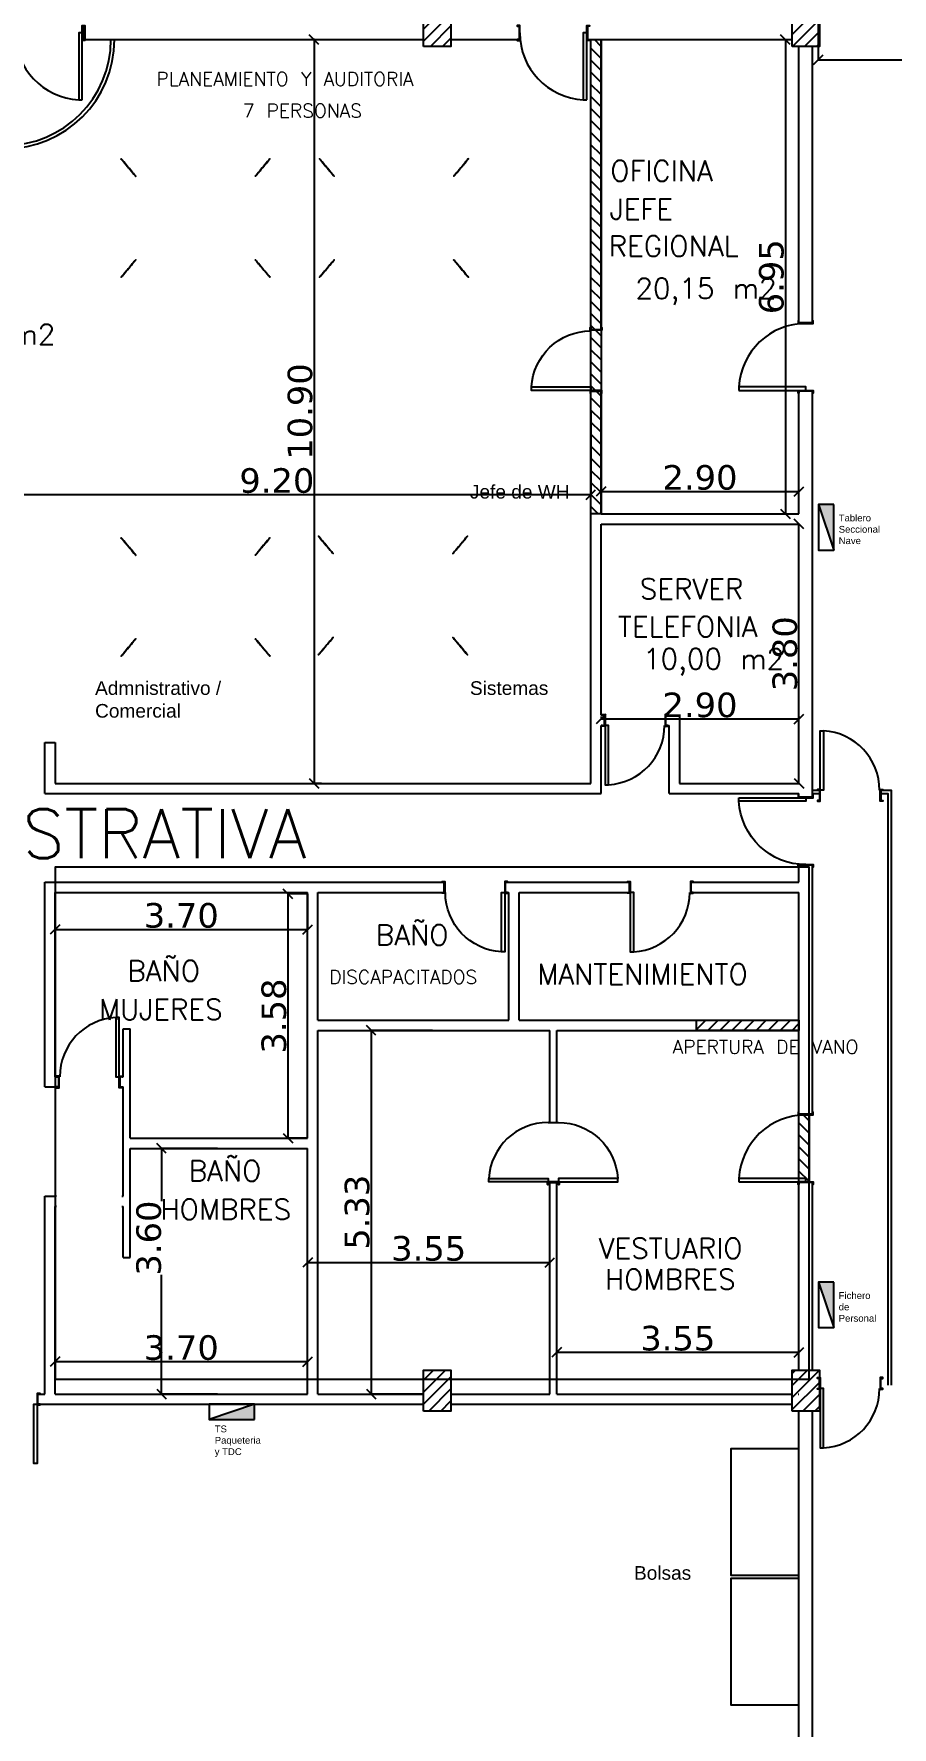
# Model space of a CAD drawing. Header units: millimetres. Extents: x 403 to 619, y 594 to 709.
# Drawn here: x 433.77 to 446.34, y 609.99 to 634.81 of the extents above; entities that cross this region are included whole.
import ezdxf

# ---------------------------------------------------------------- set-up
doc = ezdxf.new("R2010")
doc.units = ezdxf.units.MM
for name, color, linetype in [('Capa 1', 7, 'Continuous'), ('COTAS', 6, 'Continuous'), ('E_Tab', 160, 'Continuous'), ('HATCH MINISTERIO', 252, 'Continuous'), ('Mobiliario', 8, 'Continuous')]:
    doc.layers.add(name, color=color, linetype=linetype)
doc.layers.add('Muros', color=1, linetype='Continuous', lineweight=25)
doc.styles.add('ARIAL', font='verdana.ttf')
doc.styles.add('Notas', font='arial.ttf', dxfattribs={"height": 0.1})
doc.styles.get("Standard").update_dxf_attribs({"font": 'txt.shx'})
doc.dimstyles.new('200', dxfattribs={"dimscale": 0.2, "dimtxt": 1.8, "dimasz": 0.7, "dimexe": 0, "dimexo": 0.1, "dimgap": 0.08, "dimtad": 1, "dimzin": 5, "dimdsep": 46, "dimtxsty": 'ARIAL', "dimblk": 'OBLIQUE', "dimcen": -0.2, "dimdle": 0.05, "dimclrd": 1, "dimclre": 252, "dimclrt": 1, "dimadec": 3, "dimazin": 0, "dimtfac": 1, "dimtix": 1, "dimtmove": 2, "dimatfit": 3, "dimldrblk": 'NONE', "dimfxl": 0, "dimtolj": 1, "dimtzin": 5, "dimlwd": -1, "dimarcsym": 0})

# ---------------------------------------------------------------- blocks, each defined once
blk = doc.blocks.new('A$C3E6B7836')
h = blk.add_hatch()
h.set_pattern_fill('ANSI31', color=256, style=0)
h.set_pattern_definition([(45, (-13.37838, -34.88476), (-0.08838835, 0.08838835), [])])
h.paths.add_polyline_path([(-0.2, -0.3), (-0.2, 0.3), (0.2, 0.3), (0.2, -0.3)])
blk.add_lwpolyline([(-0.2, -0.3), (-0.2, 0.3), (0.2, 0.3), (0.2, -0.3), (-0.2, -0.3)])
blk = doc.blocks.new('A$C66EF1AA0')
at = {"color": 1}
for points in [[(-0.01, 0), (-0.01, 0.87), (-0.06, 0.87), (-0.06, 0), (-0.01, 0)], [(-0.9, -0.15), (-0.93, -0.15), (-0.93, -0.16), (-0.89, -0.16), (-0.89, 0.01), (-0.93, 0.01), (-0.93, 0), (-0.9, 0), (-0.9, -0.15)], [(0, -0.15), (0.03, -0.15), (0.03, -0.16), (-0.01, -0.16), (-0.01, 0.01), (0.03, 0.01), (0.03, 0), (0, 0), (0, -0.15)]]:
    blk.add_lwpolyline(points, dxfattribs=at)
blk.add_arc((-0.01, 0), 0.871, 93.2892, 180, dxfattribs=at)
blk = doc.blocks.new('A$C16405367')
at = {"color": 1}
for points in [[(0.93, 1.02), (0.96, 1.02), (0.96, 1.03), (0.92, 1.03), (0.92, 0.86), (0.96, 0.86), (0.96, 0.87), (0.93, 0.87), (0.93, 1.02)], [(0.92, 0.87), (0.92, 0), (0.87, 0), (0.87, 0.87), (0.92, 0.87)]]:
    blk.add_lwpolyline(points, dxfattribs=at)
blk.add_arc((0.92, 0.87), 0.871, 180, 266.7108, dxfattribs=at)
blk = doc.blocks.new('A$C40E93E74')
at = {"color": 1}
for points in [[(0, 1), (0, 1.03), (-0.01, 1.03), (-0.01, 0.99), (0.21, 0.99), (0.21, 1.03), (0.2, 1.03), (0.2, 1), (0, 1)], [(-0.88, 0.01), (0.1, 0.01), (0.1, 0.06), (-0.88, 0.06), (-0.88, 0.01)], [(0, 0), (0, -0.03), (-0.01, -0.03), (-0.01, 0.01), (0.21, 0.01), (0.21, -0.03), (0.2, -0.03), (0.2, 0), (0, 0)]]:
    blk.add_lwpolyline(points, dxfattribs=at)
blk.add_arc((0.1, 0.01), 0.981, 90, 177.0793, dxfattribs=at)
blk = doc.blocks.new('24561')
at = {"layer": 'Mobiliario', "extrusion": (0, -1, 0), "elevation": 872.871823}
blk.add_lwpolyline([(127.995422, 628.438857, 0.818521), (138.490141, 518.308803, 0.092289), (330.893339, 468.896709)], format="xyb", dxfattribs=at)
blk = doc.blocks.new('OL-EIN-MCPBL')
at = {"layer": 'Mobiliario', "extrusion": (5.68434e-17, -1, 0), "elevation": -66.131157}
blk.add_lwpolyline([(212.931913, 494.698246, 0.816137), (247.914312, 668.225162, 0.077765), (10.033996, 654.240394)], format="xyb", dxfattribs=at)
at = {"layer": 'Mobiliario'}
blk.add_blockref('24561', (-117.961425, 939.00298, 25.801537), dxfattribs=at)
blk = doc.blocks.new('tablero')
at = {"layer": 'E_Tab'}
h = blk.add_hatch(color=10, dxfattribs=at)
h.dxf.hatch_style = 1
h.paths.add_polyline_path([(-151.856, -87.004), (-152.081, -87.004), (-151.856, -87.67)])
at = {"layer": 'E_Tab', "color": 10}
blk.add_line((-152.081, -87.004), (-151.856, -87.67), dxfattribs=at)
blk.add_lwpolyline([(-151.856, -87.004), (-152.081, -87.004), (-152.081, -87.67), (-151.856, -87.67)], close=True, dxfattribs=at)
blk = doc.blocks.new('_OBLIQUE')
at = {"color": 0, "linetype": 'ByBlock', "ltscale": 0.05}
blk.add_line((-0.5, -0.5), (0.5, 0.5), dxfattribs=at)
blk = doc.blocks.new('*D57')
at = {"layer": 'COTAS', "color": 1}
blk.add_line((437.871226, 634.730915), (437.871226, 623.810915), dxfattribs=at)
at = {"layer": 'COTAS', "color": 252, "lineweight": -2}
for p, q in [((437.878714, 634.720915), (437.871226, 634.720915)), ((437.981214, 623.820915), (437.871226, 623.820915))]:
    blk.add_line(p, q, dxfattribs=at)
at = {"layer": 'Defpoints', "color": 0}
for p in [(437.858714, 634.720915), (437.871226, 623.820915), (438.001214, 623.820915)]:
    blk.add_point(p, dxfattribs=at)
at = {"layer": 'COTAS', "color": 1, "xscale": 0.14, "yscale": 0.14, "zscale": 0.14}
for p, rotation in [((437.871226, 634.720915), 90), ((437.871226, 623.820915), 270)]:
    blk.add_blockref('_OBLIQUE', p, dxfattribs=dict(at, rotation=rotation))
at = {"layer": 'COTAS', "color": 1, "insert": (437.667666, 629.270915), "char_height": 0.36, "attachment_point": 5, "rotation": 90, "style": 'ARIAL'}
blk.add_mtext('\\A1;10.90', dxfattribs=at)
blk = doc.blocks.new('_None')
blk = doc.blocks.new('*D58')
at = {"layer": 'COTAS', "color": 252, "lineweight": -2}
for p, q in [((432.726214, 629.280915), (432.726214, 628.053029)), ((441.926214, 629.280915), (441.926214, 628.053029))]:
    blk.add_line(p, q, dxfattribs=at)
at = {"layer": 'COTAS', "color": 1}
blk.add_line((432.716214, 628.053029), (441.936214, 628.053029), dxfattribs=at)
at = {"layer": 'Defpoints', "color": 0}
for p in [(432.726214, 629.300915), (441.926214, 629.300915), (441.926214, 628.053029)]:
    blk.add_point(p, dxfattribs=at)
at = {"layer": 'COTAS', "color": 1, "xscale": 0.14, "yscale": 0.14, "zscale": 0.14, "rotation": 180}
blk.add_blockref('_OBLIQUE', (432.726214, 628.053029), dxfattribs=at)
at = {"layer": 'COTAS', "color": 1, "xscale": 0.14, "yscale": 0.14, "zscale": 0.14}
blk.add_blockref('_OBLIQUE', (441.926214, 628.053029), dxfattribs=at)
at = {"layer": 'COTAS', "color": 1, "insert": (437.326214, 628.256589), "char_height": 0.36, "attachment_point": 5, "style": 'ARIAL'}
blk.add_mtext('\\A1;9.20', dxfattribs=at)
blk = doc.blocks.new('*D75')
at = {"layer": 'COTAS', "color": 1}
blk.add_line((442.066214, 628.098699), (444.986214, 628.098699), dxfattribs=at)
at = {"layer": 'COTAS', "color": 252, "lineweight": -2}
for p, q in [((442.076214, 627.790915), (442.076214, 628.098699)), ((444.976214, 627.790915), (444.976214, 628.098699))]:
    blk.add_line(p, q, dxfattribs=at)
at = {"layer": 'Defpoints', "color": 0}
for p in [(444.976214, 628.098699), (442.076214, 627.770915), (444.976214, 627.770915)]:
    blk.add_point(p, dxfattribs=at)
at = {"layer": 'COTAS', "color": 1, "xscale": 0.14, "yscale": 0.14, "zscale": 0.14, "rotation": 180}
blk.add_blockref('_OBLIQUE', (442.076214, 628.098699), dxfattribs=at)
at = {"layer": 'COTAS', "color": 1, "xscale": 0.14, "yscale": 0.14, "zscale": 0.14}
blk.add_blockref('_OBLIQUE', (444.976214, 628.098699), dxfattribs=at)
at = {"layer": 'COTAS', "color": 1, "insert": (443.526214, 628.302259), "char_height": 0.36, "attachment_point": 5, "style": 'ARIAL'}
blk.add_mtext('\\A1;2.90', dxfattribs=at)
blk = doc.blocks.new('*D76')
at = {"layer": 'COTAS', "color": 252, "lineweight": -2}
for p, q in [((443.496214, 634.720915), (444.777265, 634.720915)), ((443.546214, 627.770915), (444.777265, 627.770915))]:
    blk.add_line(p, q, dxfattribs=at)
at = {"layer": 'COTAS', "color": 1}
blk.add_line((444.777265, 634.730915), (444.777265, 627.760915), dxfattribs=at)
at = {"layer": 'Defpoints', "color": 0}
for p in [(443.476214, 634.720915), (443.526214, 627.770915), (444.777265, 627.770915)]:
    blk.add_point(p, dxfattribs=at)
at = {"layer": 'COTAS', "color": 1, "xscale": 0.14, "yscale": 0.14, "zscale": 0.14}
for p, rotation in [((444.777265, 634.720915), 90), ((444.777265, 627.770915), 270)]:
    blk.add_blockref('_OBLIQUE', p, dxfattribs=dict(at, rotation=rotation))
at = {"layer": 'COTAS', "color": 1, "insert": (444.573705, 631.245915), "char_height": 0.36, "attachment_point": 5, "rotation": 90, "style": 'ARIAL'}
blk.add_mtext('\\A1;6.95', dxfattribs=at)
blk = doc.blocks.new('*D77')
at = {"layer": 'COTAS', "color": 1}
blk.add_line((444.976214, 623.810915), (444.976214, 627.630915), dxfattribs=at)
at = {"layer": 'COTAS', "color": 252, "lineweight": -2}
for p, q in [((444.121214, 627.620915), (444.976214, 627.620915)), ((444.121214, 623.820915), (444.976214, 623.820915))]:
    blk.add_line(p, q, dxfattribs=at)
at = {"layer": 'Defpoints', "color": 0}
for p in [(444.101214, 627.620915), (444.976214, 627.620915), (444.101214, 623.820915)]:
    blk.add_point(p, dxfattribs=at)
at = {"layer": 'COTAS', "color": 1, "xscale": 0.14, "yscale": 0.14, "zscale": 0.14}
for p, rotation in [((444.976214, 627.620915), 90), ((444.976214, 623.820915), 270)]:
    blk.add_blockref('_OBLIQUE', p, dxfattribs=dict(at, rotation=rotation))
at = {"layer": 'COTAS', "color": 1, "insert": (444.771934, 625.720915), "char_height": 0.36, "attachment_point": 5, "rotation": 90, "style": 'ARIAL'}
blk.add_mtext('\\A1;3.80', dxfattribs=at)
blk = doc.blocks.new('*D78')
at = {"layer": 'COTAS', "color": 1}
blk.add_line((442.066214, 624.764407), (444.986214, 624.764407), dxfattribs=at)
at = {"layer": 'COTAS', "color": 252, "lineweight": -2}
for p, q in [((442.076214, 624.800915), (442.076214, 624.764407)), ((444.976214, 624.800915), (444.976214, 624.764407))]:
    blk.add_line(p, q, dxfattribs=at)
at = {"layer": 'Defpoints', "color": 0}
for p in [(442.076214, 624.820915), (444.976214, 624.820915), (444.976214, 624.764407)]:
    blk.add_point(p, dxfattribs=at)
at = {"layer": 'COTAS', "color": 1, "xscale": 0.14, "yscale": 0.14, "zscale": 0.14, "rotation": 180}
blk.add_blockref('_OBLIQUE', (442.076214, 624.764407), dxfattribs=at)
at = {"layer": 'COTAS', "color": 1, "xscale": 0.14, "yscale": 0.14, "zscale": 0.14}
blk.add_blockref('_OBLIQUE', (444.976214, 624.764407), dxfattribs=at)
at = {"layer": 'COTAS', "color": 1, "insert": (443.526214, 624.967967), "char_height": 0.36, "attachment_point": 5, "style": 'ARIAL'}
blk.add_mtext('\\A1;2.90', dxfattribs=at)
blk = doc.blocks.new('*D79')
at = {"layer": 'COTAS', "color": 1}
blk.add_line((437.766214, 616.799255), (441.336214, 616.799255), dxfattribs=at)
at = {"layer": 'COTAS', "color": 252, "lineweight": -2}
for p, q in [((437.776214, 616.690915), (437.776214, 616.799255)), ((441.326214, 616.690915), (441.326214, 616.799255))]:
    blk.add_line(p, q, dxfattribs=at)
at = {"layer": 'Defpoints', "color": 0}
for p in [(441.326214, 616.799255), (437.776214, 616.670915), (441.326214, 616.670915)]:
    blk.add_point(p, dxfattribs=at)
at = {"layer": 'COTAS', "color": 1, "xscale": 0.14, "yscale": 0.14, "zscale": 0.14, "rotation": 180}
blk.add_blockref('_OBLIQUE', (437.776214, 616.799255), dxfattribs=at)
at = {"layer": 'COTAS', "color": 1, "xscale": 0.14, "yscale": 0.14, "zscale": 0.14}
blk.add_blockref('_OBLIQUE', (441.326214, 616.799255), dxfattribs=at)
at = {"layer": 'COTAS', "color": 1, "insert": (439.551214, 617.002815), "char_height": 0.36, "attachment_point": 5, "style": 'ARIAL'}
blk.add_mtext('\\A1;3.55', dxfattribs=at)
blk = doc.blocks.new('*D80')
at = {"layer": 'COTAS', "color": 1}
blk.add_line((441.416214, 615.483254), (444.986214, 615.483254), dxfattribs=at)
at = {"layer": 'COTAS', "color": 252, "lineweight": -2}
for p, q in [((441.426214, 614.890915), (441.426214, 615.483254)), ((444.976214, 615.240915), (444.976214, 615.483254))]:
    blk.add_line(p, q, dxfattribs=at)
at = {"layer": 'Defpoints', "color": 0}
for p in [(444.976214, 615.483254), (444.976214, 615.220915), (441.426214, 614.870915)]:
    blk.add_point(p, dxfattribs=at)
at = {"layer": 'COTAS', "color": 1, "xscale": 0.14, "yscale": 0.14, "zscale": 0.14, "rotation": 180}
blk.add_blockref('_OBLIQUE', (441.426214, 615.483254), dxfattribs=at)
at = {"layer": 'COTAS', "color": 1, "xscale": 0.14, "yscale": 0.14, "zscale": 0.14}
blk.add_blockref('_OBLIQUE', (444.976214, 615.483254), dxfattribs=at)
at = {"layer": 'COTAS', "color": 1, "insert": (443.201214, 615.686814), "char_height": 0.36, "attachment_point": 5, "style": 'ARIAL'}
blk.add_mtext('\\A1;3.55', dxfattribs=at)
blk = doc.blocks.new('*D81')
at = {"layer": 'COTAS', "color": 1}
blk.add_line((438.707469, 620.210915), (438.707469, 614.860915), dxfattribs=at)
at = {"layer": 'COTAS', "color": 252, "lineweight": -2}
for p, q in [((439.606214, 620.200915), (438.707469, 620.200915)), ((439.456214, 614.870915), (438.707469, 614.870915))]:
    blk.add_line(p, q, dxfattribs=at)
at = {"layer": 'Defpoints', "color": 0}
for p in [(439.626214, 620.200915), (438.707469, 614.870915), (439.476214, 614.870915)]:
    blk.add_point(p, dxfattribs=at)
at = {"layer": 'COTAS', "color": 1, "xscale": 0.14, "yscale": 0.14, "zscale": 0.14}
for p, rotation in [((438.707469, 620.200915), 90), ((438.707469, 614.870915), 270)]:
    blk.add_blockref('_OBLIQUE', p, dxfattribs=dict(at, rotation=rotation))
at = {"layer": 'COTAS', "color": 1, "insert": (438.503909, 617.535915), "char_height": 0.36, "attachment_point": 5, "rotation": 90, "style": 'ARIAL'}
blk.add_mtext('\\A1;5.33', dxfattribs=at)
blk = doc.blocks.new('*D82')
at = {"layer": 'COTAS', "color": 1}
for p, q in [((435.63663, 618.480915), (435.63663, 617.698339)), ((435.63663, 614.860915), (435.63663, 616.615499))]:
    blk.add_line(p, q, dxfattribs=at)
at = {"layer": 'COTAS', "color": 252, "lineweight": -2}
for p, q in [((436.456214, 618.470915), (435.63663, 618.470915)), ((436.456214, 614.870915), (435.63663, 614.870915))]:
    blk.add_line(p, q, dxfattribs=at)
at = {"layer": 'Defpoints', "color": 0}
for p in [(436.476214, 618.470915), (435.63663, 614.870915), (436.476214, 614.870915)]:
    blk.add_point(p, dxfattribs=at)
at = {"layer": 'COTAS', "color": 1, "xscale": 0.14, "yscale": 0.14, "zscale": 0.14}
for p, rotation in [((435.63663, 618.470915), 90), ((435.63663, 614.870915), 270)]:
    blk.add_blockref('_OBLIQUE', p, dxfattribs=dict(at, rotation=rotation))
at = {"layer": 'COTAS', "color": 1, "insert": (435.450634, 617.156919), "char_height": 0.36, "attachment_point": 5, "rotation": 90, "style": 'ARIAL'}
blk.add_mtext('\\A1;3.60', dxfattribs=at)
blk = doc.blocks.new('*D83')
at = {"layer": 'COTAS', "color": 1}
blk.add_line((434.066214, 615.345482), (437.786214, 615.345482), dxfattribs=at)
at = {"layer": 'COTAS', "color": 252, "lineweight": -2}
for p, q in [((434.076214, 614.890915), (434.076214, 615.345482)), ((437.776214, 614.890915), (437.776214, 615.345482))]:
    blk.add_line(p, q, dxfattribs=at)
at = {"layer": 'Defpoints', "color": 0}
for p in [(437.776214, 615.345482), (434.076214, 614.870915), (437.776214, 614.870915)]:
    blk.add_point(p, dxfattribs=at)
at = {"layer": 'COTAS', "color": 1, "xscale": 0.14, "yscale": 0.14, "zscale": 0.14, "rotation": 180}
blk.add_blockref('_OBLIQUE', (434.076214, 615.345482), dxfattribs=at)
at = {"layer": 'COTAS', "color": 1, "xscale": 0.14, "yscale": 0.14, "zscale": 0.14}
blk.add_blockref('_OBLIQUE', (437.776214, 615.345482), dxfattribs=at)
at = {"layer": 'COTAS', "color": 1, "insert": (435.926214, 615.549042), "char_height": 0.36, "attachment_point": 5, "style": 'ARIAL'}
blk.add_mtext('\\A1;3.70', dxfattribs=at)
blk = doc.blocks.new('*D84')
at = {"layer": 'COTAS', "color": 252, "lineweight": -2}
for p, q in [((434.076214, 622.200915), (434.076214, 621.679783)), ((437.776214, 622.200915), (437.776214, 621.679783))]:
    blk.add_line(p, q, dxfattribs=at)
at = {"layer": 'COTAS', "color": 1}
blk.add_line((434.066214, 621.679783), (437.786214, 621.679783), dxfattribs=at)
at = {"layer": 'Defpoints', "color": 0}
for p in [(434.076214, 622.220915), (437.776214, 622.220915), (437.776214, 621.679783)]:
    blk.add_point(p, dxfattribs=at)
at = {"layer": 'COTAS', "color": 1, "xscale": 0.14, "yscale": 0.14, "zscale": 0.14, "rotation": 180}
blk.add_blockref('_OBLIQUE', (434.076214, 621.679783), dxfattribs=at)
at = {"layer": 'COTAS', "color": 1, "xscale": 0.14, "yscale": 0.14, "zscale": 0.14}
blk.add_blockref('_OBLIQUE', (437.776214, 621.679783), dxfattribs=at)
at = {"layer": 'COTAS', "color": 1, "insert": (435.926214, 621.883343), "char_height": 0.36, "attachment_point": 5, "style": 'ARIAL'}
blk.add_mtext('\\A1;3.70', dxfattribs=at)
blk = doc.blocks.new('*D85')
at = {"layer": 'COTAS', "color": 1}
blk.add_line((437.489215, 622.210915), (437.489215, 618.610915), dxfattribs=at)
at = {"layer": 'COTAS', "color": 252, "lineweight": -2}
for p, q in [((437.756214, 622.200915), (437.489215, 622.200915)), ((437.756214, 618.620915), (437.489215, 618.620915))]:
    blk.add_line(p, q, dxfattribs=at)
at = {"layer": 'Defpoints', "color": 0}
for p in [(437.776214, 622.200915), (437.489215, 618.620915), (437.776214, 618.620915)]:
    blk.add_point(p, dxfattribs=at)
at = {"layer": 'COTAS', "color": 1, "xscale": 0.14, "yscale": 0.14, "zscale": 0.14}
for p, rotation in [((437.489215, 622.200915), 90), ((437.489215, 618.620915), 270)]:
    blk.add_blockref('_OBLIQUE', p, dxfattribs=dict(at, rotation=rotation))
at = {"layer": 'COTAS', "color": 1, "insert": (437.284935, 620.410915), "char_height": 0.36, "attachment_point": 5, "rotation": 90, "style": 'ARIAL'}
blk.add_mtext('\\A1;3.58', dxfattribs=at)
blk = doc.blocks.new('*D87')
at = {"layer": 'COTAS', "color": 252, "lineweight": -2}
for p, q in [((445.256214, 635.903464), (445.256214, 634.422977)), ((472.836214, 635.463464), (472.836214, 634.422977))]:
    blk.add_line(p, q, dxfattribs=at)
at = {"layer": 'COTAS', "color": 1}
blk.add_line((445.246214, 634.422977), (472.846214, 634.422977), dxfattribs=at)
at = {"layer": 'Defpoints', "color": 0}
for p in [(445.256214, 635.923464), (472.836214, 635.483464), (472.836214, 634.422977)]:
    blk.add_point(p, dxfattribs=at)
at = {"layer": 'COTAS', "color": 1, "xscale": 0.14, "yscale": 0.14, "zscale": 0.14, "rotation": 180}
blk.add_blockref('_OBLIQUE', (445.256214, 634.422977), dxfattribs=at)
at = {"layer": 'COTAS', "color": 1, "xscale": 0.14, "yscale": 0.14, "zscale": 0.14}
blk.add_blockref('_OBLIQUE', (472.836214, 634.422977), dxfattribs=at)
at = {"layer": 'COTAS', "color": 1, "insert": (458.594223, 634.190968), "char_height": 0.36, "attachment_point": 5, "style": 'ARIAL'}
blk.add_mtext('\\A1;27.58', dxfattribs=at)

msp = doc.modelspace()

# ---------------------------------------------------------------- hatches: boundary and pattern name
h = msp.add_hatch()
h.set_pattern_fill('ANSI31', color=1, style=0)
h.set_pattern_definition([(45, (593.04112, 734.77654), (-0.08838835, 0.08838835), [])])
h.paths.add_polyline_path([(443.476214, 620.200915), (443.476214, 620.350915), (444.976214, 620.350915), (444.976214, 620.200915)])
h = msp.add_hatch()
h.set_pattern_fill('ANSI31', color=1, angle=90, style=0)
h.set_pattern_definition([(135, (330.55059, 767.03582), (-0.08838835, -0.08838835), [])])
h.paths.add_polyline_path([(445.126214, 617.980915), (444.976214, 617.980915), (444.976214, 618.970915), (445.126214, 618.970915)])
at = {"layer": 'Muros'}
h = msp.add_hatch(dxfattribs=at)
h.set_pattern_fill('ANSI31', color=256, angle=90, style=0)
h.set_pattern_definition([(135, (327.50059, 782.78582), (-0.08838835, -0.08838835), [])])
h.paths.add_polyline_path([(442.076214, 627.770915), (441.926214, 627.770915), (441.926214, 634.720915), (442.076214, 634.720915)])

# ---------------------------------------------------------------- linework, layer by layer
for p, q in [((434.512741, 634.920915), (434.512741, 634.720915)), ((434.512741, 634.720915), (439.476214, 634.720915)), ((439.876214, 634.720915), (440.886214, 634.720915)), ((441.866214, 634.720915), (441.926214, 634.720915)), ((442.076214, 634.720915), (444.876214, 634.720915)), ((444.976214, 630.560915), (444.976214, 634.620915)), ((445.176214, 630.560915), (445.176214, 634.620915)), ((441.926214, 623.820915), (441.926214, 629.580915)), ((442.076214, 627.770915), (442.076214, 629.580915)), ((444.976214, 627.770915), (444.976214, 629.580915)), ((445.176214, 623.610915), (445.176214, 629.580915)), ((442.076214, 627.770915), (444.976214, 627.770915)), ((442.076214, 624.820915), (442.076214, 627.620915)), ((442.076214, 627.620915), (444.976214, 627.620915)), ((444.976214, 623.820915), (444.976214, 627.620915)), ((442.096214, 624.820915), (442.076214, 624.820915)), ((442.076214, 623.670915), (442.076214, 624.670915)), ((442.096214, 624.670915), (442.076214, 624.670915)), ((443.056214, 624.820915), (443.076214, 624.820915)), ((443.056214, 624.670915), (443.076214, 624.670915)), ((443.076214, 624.820915), (443.226214, 624.820915)), ((443.076214, 623.670915), (443.076214, 624.670915)), ((443.226214, 624.820915), (443.226214, 623.820915)), ((433.926214, 623.670915), (433.926214, 624.420915)), ((433.926214, 624.420915), (434.076214, 624.420915)), ((434.076214, 624.420915), (434.076214, 623.820915)), ((433.926214, 623.670915), (442.076214, 623.670915)), ((434.076214, 623.820915), (441.926214, 623.820915)), ((443.076214, 623.670915), (444.976214, 623.670915)), ((443.226214, 623.820915), (444.976214, 623.820915)), ((444.976214, 623.610915), (444.976214, 623.670915)), ((444.976214, 622.370915), (444.976214, 622.630915)), ((445.176214, 618.960915), (445.176214, 622.630915)), ((433.926214, 622.370915), (439.786214, 622.370915)), ((433.926214, 619.370915), (433.926214, 622.370915)), ((434.076214, 622.220915), (437.776214, 622.220915)), ((434.076214, 619.520915), (434.076214, 622.220915)), ((437.776214, 618.620915), (437.776214, 622.220915)), ((437.926214, 622.220915), (439.786214, 622.220915)), ((437.926214, 620.350915), (437.926214, 622.220915)), ((440.666214, 622.370915), (442.505229, 622.370915)), ((440.666214, 622.220915), (440.726214, 622.220915)), ((440.726214, 620.350915), (440.726214, 622.220915)), ((440.876214, 622.220915), (442.505229, 622.220915)), ((440.876214, 620.350915), (440.876214, 622.220915)), ((443.385229, 622.370915), (444.976214, 622.370915)), ((443.385229, 622.220915), (444.976214, 622.220915)), ((444.976214, 620.350915), (444.976214, 622.220915)), ((435.076214, 619.520915), (435.076214, 620.220915)), ((435.076214, 620.220915), (435.176214, 620.220915)), ((435.176214, 618.620915), (435.176214, 620.220915)), ((437.926214, 620.350915), (440.726214, 620.350915)), ((437.926214, 620.200915), (441.326214, 620.200915)), ((437.926214, 614.870915), (437.926214, 620.200915)), ((440.876214, 620.350915), (444.976214, 620.350915)), ((441.326214, 618.852351), (441.326214, 620.200915)), ((441.426214, 618.852351), (441.426214, 620.200915)), ((441.426214, 620.200915), (444.976214, 620.200915)), ((444.976214, 618.960915), (444.976214, 620.200915)), ((434.096214, 619.520915), (434.076214, 619.520915)), ((435.056214, 619.520915), (435.076214, 619.520915)), ((433.926214, 619.370915), (434.076214, 619.370915)), ((434.096214, 619.370915), (434.076214, 619.370915)), ((435.056214, 619.370915), (435.076214, 619.370915)), ((435.076214, 617.770915), (435.076214, 619.370915)), ((435.176214, 618.620915), (437.776214, 618.620915)), ((435.176214, 616.870915), (435.176214, 618.470915)), ((435.176214, 618.470915), (437.776214, 618.470915)), ((437.776214, 614.870915), (437.776214, 618.470915)), ((441.326214, 614.870915), (441.326214, 617.980915)), ((441.426214, 614.870915), (441.426214, 617.980915)), ((444.976214, 615.220915), (444.976214, 617.980915)), ((445.176214, 615.220915), (445.176214, 617.980915)), ((433.926214, 614.870915), (433.926214, 617.770915)), ((433.926214, 617.770915), (434.076214, 617.770915)), ((434.096214, 617.770915), (434.076214, 617.770915)), ((435.056214, 617.770915), (435.076214, 617.770915)), ((434.076214, 614.870915), (434.076214, 617.620915)), ((434.096214, 617.620915), (434.076214, 617.620915)), ((435.056214, 617.620915), (435.076214, 617.620915)), ((435.076214, 616.870915), (435.076214, 617.620915)), ((435.076214, 616.870915), (435.176214, 616.870915)), ((433.856214, 614.870915), (433.926214, 614.870915)), ((433.856214, 614.720915), (439.476214, 614.720915)), ((434.076214, 614.870915), (437.776214, 614.870915)), ((437.926214, 614.870915), (439.476214, 614.870915)), ((439.876214, 614.870915), (441.326214, 614.870915)), ((439.876214, 614.720915), (444.876214, 614.720915)), ((441.426214, 614.870915), (444.876214, 614.870915)), ((444.965841, 614.870915), (444.976214, 614.870915)), ((444.976214, 609.220915), (444.976214, 614.620915)), ((445.176214, 609.220915), (445.176214, 614.620915))]:
    msp.add_line(p, q)
at = {"color": 1}
for p, q in [((443.476214, 620.200915), (443.476214, 620.350915)), ((444.976214, 620.200915), (444.976214, 620.350915)), ((444.976214, 618.820915), (444.976214, 618.970915)), ((441.301214, 618.852351), (441.451214, 618.852351))]:
    msp.add_line(p, q, dxfattribs=at)
for points in [[(445.286214, 623.720915), (445.286214, 624.590915), (445.336214, 624.590915), (445.336214, 623.720915), (445.286214, 623.720915)], [(445.176214, 623.720915), (445.286214, 623.720915)], [(445.176214, 623.670915), (445.286214, 623.670915)], [(445.276214, 623.570915), (445.246214, 623.570915), (445.246214, 623.560915), (445.286214, 623.560915), (445.286214, 623.730915), (445.246214, 623.730915), (445.246214, 623.720915), (445.276214, 623.720915), (445.276214, 623.570915)], [(446.176214, 623.570915), (446.206214, 623.570915), (446.206214, 623.560915), (446.166214, 623.560915), (446.166214, 623.730915), (446.206214, 623.730915), (446.206214, 623.720915), (446.176214, 623.720915), (446.176214, 623.570915)], [(446.166214, 623.720915), (446.326214, 623.720915), (446.326214, 615.000915)], [(446.166214, 623.670915), (446.276214, 623.670915), (446.276214, 615.000915)], [(443.476214, 620.200915), (443.476214, 620.350915), (444.976214, 620.350915), (444.976214, 620.200915), (443.476214, 620.200915)], [(444.976214, 618.970915), (444.976214, 619.000915), (444.966214, 619.000915), (444.966214, 618.960915), (445.186214, 618.960915), (445.186214, 619.000915), (445.176214, 619.000915), (445.176214, 618.970915), (444.976214, 618.970915)], [(445.126214, 617.980915), (444.976214, 617.980915), (444.976214, 618.970915), (445.126214, 618.970915), (445.126214, 617.980915)], [(444.096214, 617.980915), (445.076214, 617.980915), (445.076214, 618.030915), (444.096214, 618.030915), (444.096214, 617.980915)], [(444.976214, 617.970915), (444.976214, 617.940915), (444.966214, 617.940915), (444.966214, 617.980915), (445.186214, 617.980915), (445.186214, 617.940915), (445.176214, 617.940915), (445.176214, 617.970915), (444.976214, 617.970915)], [(445.276214, 615.100915), (445.246214, 615.100915), (445.246214, 615.110915), (445.286214, 615.110915), (445.286214, 614.940915), (445.246214, 614.940915), (445.246214, 614.950915), (445.276214, 614.950915), (445.276214, 615.100915)], [(446.176214, 615.100915), (446.206214, 615.100915), (446.206214, 615.110915), (446.166214, 615.110915), (446.166214, 614.940915), (446.206214, 614.940915), (446.206214, 614.950915), (446.176214, 614.950915), (446.176214, 615.100915)], [(433.816214, 614.720915), (433.816214, 613.850915), (433.766214, 613.850915), (433.766214, 614.720915), (433.816214, 614.720915)], [(433.826214, 614.870915), (433.856214, 614.870915), (433.856214, 614.880915), (433.816214, 614.880915), (433.816214, 614.710915), (433.856214, 614.710915), (433.856214, 614.720915), (433.826214, 614.720915), (433.826214, 614.870915)], [(445.286214, 614.950915), (445.286214, 614.080915), (445.336214, 614.080915), (445.336214, 614.950915), (445.286214, 614.950915)]]:
    msp.add_lwpolyline(points, dxfattribs=at)
at = {"ltscale": 0.01}
msp.add_lwpolyline([(434.076214, 615.090915), (445.126214, 615.090915), (445.126214, 622.590915), (434.076214, 622.590915)], close=True, dxfattribs=at)
at = {"color": 7}
for points in [[(444.976214, 612.216892), (444.976214, 614.066892), (443.976214, 614.066892), (443.976214, 612.216892), (444.976214, 612.216892)], [(444.976214, 610.316892), (444.976214, 612.166892), (443.976214, 612.166892), (443.976214, 610.316892), (444.976214, 610.316892)]]:
    msp.add_lwpolyline(points, dxfattribs=at)
for radius in [1.6, 1.55]:
    msp.add_arc((433.345401, 634.720915), radius, 270, 0)
at = {"color": 1}
for centre, radius, start, end in [((445.286214, 623.720915), 0.871436, 0, 86.710757), ((445.076214, 617.980915), 0.981275, 90, 177.079278), ((445.286214, 614.950915), 0.871436, 273.289243, 0)]:
    msp.add_arc(centre, radius, start, end, dxfattribs=at)
at = {"layer": 'HATCH MINISTERIO', "color": 20, "ltscale": 0.01, "true_color": 0xee3911, "const_width": 0.0001}
msp.add_lwpolyline([(445.396214, 615.090915), (434.076214, 615.090915), (434.076214, 622.590915), (445.396214, 622.590915)], close=True, dxfattribs=at)
at = {"layer": 'Muros'}
for p, q in [((441.926214, 630.460915), (441.926214, 634.720915)), ((442.076214, 630.460915), (442.076214, 634.720915))]:
    msp.add_line(p, q, dxfattribs=at)
msp.add_lwpolyline([(442.076214, 627.770915), (441.926214, 627.770915), (441.926214, 634.720915), (442.076214, 634.720915), (442.076214, 627.770915)], dxfattribs=at)

# ---------------------------------------------------------------- block references
for p in [(439.676214, 634.920915), (445.076214, 634.920915), (439.676214, 614.920915), (445.076214, 614.920915)]:
    msp.add_blockref('A$C3E6B7836', p)
at = {"color": 1}
for name, p, rotation in [('A$C40E93E74', (434.482741, 634.720915), 90), ('A$C40E93E74', (441.876214, 634.720915), 90), ('A$C66EF1AA0', (442.126214, 624.670915), 180), ('A$C66EF1AA0', (442.495229, 622.220915), 180), ('A$C16405367', (440.431214, 618.900915), 270)]:
    msp.add_blockref(name, p, dxfattribs=dict(at, rotation=rotation))
at = {"yscale": 0.001, "zscale": 0.001}
for p, xscale, rotation in [((435.187976, 632.700524, -0.7425), -0.001, 310), ((437.081106, 632.700524, -0.7425), 0.001, 50), ((438.095843, 632.700524, -0.7425), -0.001, 310), ((439.988972, 632.700524, -0.7425), 0.001, 50), ((435.187976, 631.512265, -0.7425), 0.001, 230), ((437.081106, 631.512265, -0.7425), -0.001, 130), ((438.095843, 631.512265, -0.7425), 0.001, 230), ((439.988972, 631.512265, -0.7425), -0.001, 130), ((435.187976, 627.146931, -0.7425), -0.001, 310), ((437.081106, 627.146931, -0.7425), 0.001, 50), ((435.187976, 625.958672, -0.7425), 0.001, 230), ((437.081106, 625.958672, -0.7425), -0.001, 130)]:
    msp.add_blockref('OL-EIN-MCPBL', p, dxfattribs=dict(at, xscale=xscale, rotation=rotation))
at = {"color": 1, "xscale": -1}
for name, p, rotation in [('A$C66EF1AA0', (441.926214, 629.570915), 90), ('A$C40E93E74', (444.976214, 623.620915), 180), ('A$C66EF1AA0', (440.676214, 622.220915), 180), ('A$C16405367', (442.321214, 618.900915), 90)]:
    msp.add_blockref(name, p, dxfattribs=dict(at, rotation=rotation))
at = {"color": 1}
for name, p in [('A$C40E93E74', (444.976214, 629.570915)), ('A$C66EF1AA0', (435.026214, 619.520915))]:
    msp.add_blockref(name, p, dxfattribs=at)
at = {"layer": 'Capa 1', "yscale": 0.001, "zscale": 0.001}
for p, xscale, rotation in [((438.081235, 627.168405, -0.875611), -0.001, 310), ((439.974365, 627.168405, -0.875611), 0.001, 50), ((438.081235, 625.980145, -0.875611), 0.001, 230), ((439.974365, 625.980145, -0.875611), -0.001, 130)]:
    msp.add_blockref('OL-EIN-MCPBL', p, dxfattribs=dict(at, xscale=xscale, rotation=rotation))
at = {"layer": 'E_Tab'}
for p in [(597.344318, 714.911093), (597.344318, 703.514265)]:
    msp.add_blockref('tablero', p, dxfattribs=at)
at = {"layer": 'E_Tab', "rotation": 270}
msp.add_blockref('tablero', (524.003194, 462.63947), dxfattribs=at)

# ---------------------------------------------------------------- texts
at = {"color": 5}
for s, p in [('PLANEAMIENTO Y AUDITORIA', (435.561195, 634.046141)), ('7 PERSONAS', (436.826251, 633.579111))]:
    msp.add_text(s, height=0.2, dxfattribs=at).set_placement(p)
for s, height, p in [('OFICINA', 0.3, (442.21044, 632.647846)), ('JEFE', 0.3, (442.204027, 632.085827)), ('REGIONAL', 0.3, (442.188113, 631.545361)), ('20,15 m2', 0.3, (442.580257, 630.925263)), ('234,87 m2', 0.3, (431.756104, 630.25101)), ('SERVER', 0.3, (442.643112, 626.521014)), ('TELEFONIA', 0.3, (442.322176, 625.96729)), ('10,00 m2', 0.3, (442.691751, 625.495569)), ('AREA ADMINISTRATIVA', 0.72, (427.493975, 622.724605)), ('BAÑO', 0.3, (438.774957, 621.449361)), ('BAÑO', 0.3, (435.1337, 620.922833)), ('MANTENIMIENTO', 0.3, (441.141329, 620.874369)), ('DISCAPACITADOS', 0.2, (438.093294, 620.883656)), ('MUJERES', 0.3, (434.718389, 620.357128)), ('APERTURA DE VANO', 0.2, (443.125457, 619.859487)), ('BAÑO', 0.3, (436.033341, 617.993104)), ('HOMBRES', 0.3, (435.61803, 617.427399)), ('VESTUARIO', 0.3, (442.041818, 616.857219)), ('HOMBRES', 0.3, (442.132133, 616.403))]:
    msp.add_text(s, height=height).set_placement(p)
at = {"color": 5, "char_height": 0.2, "attachment_point": 1, "style": 'Notas'}
for s, insert in [('Jefe de WH', (440.15521, 628.195116)), ('Admnistrativo / Comercial', (434.663045, 625.317598)), ('Sistemas', (440.15521, 625.317598)), ('Bolsas', (442.558917, 612.349136))]:
    msp.add_mtext_dynamic_manual_height_columns(s, width=2.883572, gutter_width=0.5, heights=[0], dxfattribs=dict(at, insert=insert))
at = {"layer": 'E_Tab', "char_height": 0.099965, "attachment_point": 1, "style": 'Notas'}
for s, insert in [('{\\C0;Tablero \\PSeccional \\PNave}', (445.558554, 627.760945)), ('{\\C0;Fichero de Personal}', (445.558554, 616.364116)), ('{\\C0;TS Paqueteria y TDC}', (436.416026, 614.409676))]:
    msp.add_mtext_dynamic_manual_height_columns(s, width=0.586515, gutter_width=0.5, heights=[0], dxfattribs=dict(at, insert=insert))

# ---------------------------------------------------------------- dimensions: what is measured, and where the dimension line sits
at = {"layer": 'COTAS'}
dim = msp.add_linear_dim(base=(472.836214, 634.422977), p1=(445.256214, 635.923464), p2=(472.836214, 635.483464), dimstyle='200', dxfattribs=at)
dim.commit()
dim.dimension.update_dxf_attribs({"geometry": '*D87', "text_midpoint": (458.594223, 634.190968), "dimtype": 160})
for base, p1, p2, picture, middle in [((437.871226, 623.820915), (437.858714, 634.720915), (438.001214, 623.820915), '*D57', (437.667666, 629.270915)), ((444.777265, 627.770915), (443.476214, 634.720915), (443.526214, 627.770915), '*D76', (444.573705, 631.245915)), ((444.976214, 627.620915), (444.101214, 623.820915), (444.101214, 627.620915), '*D77', (444.771934, 625.720915)), ((437.489215, 618.620915), (437.776214, 622.200915), (437.776214, 618.620915), '*D85', (437.284935, 620.410915)), ((438.707469, 614.870915), (439.626214, 620.200915), (439.476214, 614.870915), '*D81', (438.503909, 617.535915))]:
    dim = msp.add_linear_dim(base=base, p1=p1, p2=p2, angle=90, dimstyle='200', dxfattribs=at)
    dim.commit()
    dim.dimension.update_dxf_attribs({"geometry": picture, "text_midpoint": middle})
for base, p1, p2, picture, middle in [((441.926214, 628.053029), (432.726214, 629.300915), (441.926214, 629.300915), '*D58', (437.326214, 628.256589)), ((444.976214, 628.098699), (442.076214, 627.770915), (444.976214, 627.770915), '*D75', (443.526214, 628.302259)), ((444.976214, 624.764407), (442.076214, 624.820915), (444.976214, 624.820915), '*D78', (443.526214, 624.967967)), ((437.776214, 621.679783), (434.076214, 622.220915), (437.776214, 622.220915), '*D84', (435.926214, 621.883343)), ((441.326214, 616.799255), (437.776214, 616.670915), (441.326214, 616.670915), '*D79', (439.551214, 617.002815)), ((437.776214, 615.345482), (434.076214, 614.870915), (437.776214, 614.870915), '*D83', (435.926214, 615.549042)), ((444.976214, 615.483254), (441.426214, 614.870915), (444.976214, 615.220915), '*D80', (443.201214, 615.686814))]:
    dim = msp.add_linear_dim(base=base, p1=p1, p2=p2, dimstyle='200', dxfattribs=at)
    dim.commit()
    dim.dimension.update_dxf_attribs({"geometry": picture, "text_midpoint": middle})
dim = msp.add_linear_dim(base=(435.63663, 614.870915), p1=(436.476214, 618.470915), p2=(436.476214, 614.870915), angle=90, dimstyle='200', dxfattribs=at)
dim.commit()
dim.dimension.update_dxf_attribs({"geometry": '*D82', "text_midpoint": (435.450634, 617.156919), "dimtype": 160})

doc.saveas('drawing.dxf')
